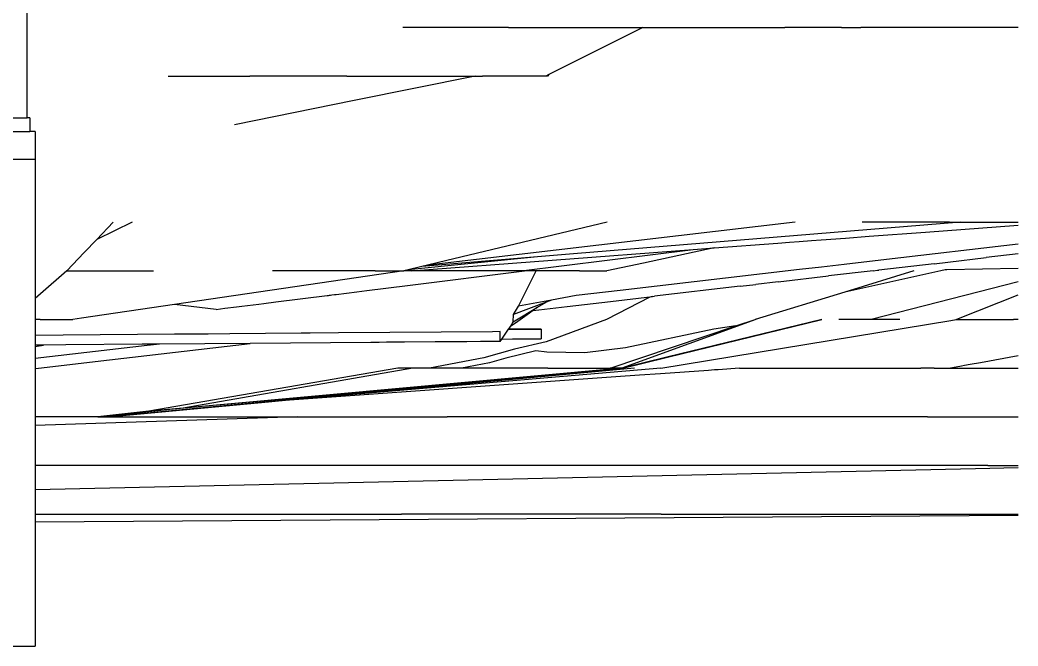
# Model space of a CAD drawing. Header units: metres. Extents: x -59 to 59, y -13 to 12.
# Drawn here: x 38.47 to 58.98, y -12.72 to 0.14 of the extents above; entities that cross this region are included whole.
import ezdxf

# ---------------------------------------------------------------- set-up
doc = ezdxf.new("R2010")
doc.units = ezdxf.units.M

msp = doc.modelspace()

# ---------------------------------------------------------------- linework, layer by layer
for p, q in [((38.619, -0.498), (38.619, 0.291)), ((48.505, -0.014), (46.335, -0.014)), ((48.505, -0.014), (50.875, -0.014)), ((50.952, -0.172), (49.332, -0.985)), ((50.875, -0.014), (51.265, -0.014)), ((51.265, -0.014), (50.952, -0.172)), ((51.265, -0.014), (53.405, -0.014)), ((53.405, -0.014), (54.185, -0.014)), ((55.305, -0.014), (54.185, -0.014)), ((55.345, -0.014), (55.305, -0.014)), ((55.345, -0.014), (55.745, -0.014)), ((57.895, -0.014), (55.745, -0.014)), ((58.976, -0.014), (57.895, -0.014)), ((38.619, -1.014), (38.619, -0.498)), ((38.619, -1.863), (38.619, -1.014)), ((41.515, -1.014), (43.195, -1.014)), ((45.185, -1.014), (43.195, -1.014)), ((45.185, -1.014), (47.825, -1.014)), ((47.825, -1.014), (45.333, -1.518)), ((47.825, -1.014), (47.975, -1.014)), ((48.225, -1.014), (47.975, -1.014)), ((49.275, -1.014), (48.225, -1.014)), ((49.332, -0.985), (49.275, -1.014)), ((49.305, -1.014), (49.275, -1.014)), ((49.332, -0.985), (49.305, -1.014)), ((45.333, -1.518), (42.875, -2.014)), ((38.319, -1.871), (38.619, -1.871)), ((38.619, -1.871), (38.619, -1.863)), ((38.669, -1.871), (38.619, -1.871)), ((38.669, -1.871), (38.669, -1.889)), ((38.669, -1.889), (38.669, -1.932)), ((38.669, -1.932), (38.669, -2.014)), ((38.669, -2.014), (38.669, -2.152)), ((38.269, -2.152), (38.669, -2.152)), ((38.779, -2.152), (38.669, -2.152)), ((38.779, -2.152), (38.779, -2.722)), ((38.159, -2.722), (38.779, -2.722)), ((38.779, -2.722), (38.779, -2.756)), ((38.779, -2.756), (38.779, -3.014)), ((38.779, -3.014), (38.779, -3.059)), ((38.779, -3.059), (38.779, -3.252)), ((38.779, -3.252), (38.779, -3.488)), ((38.779, -3.488), (38.779, -3.641)), ((38.779, -3.641), (38.779, -3.762)), ((38.779, -3.762), (38.779, -4.342)), ((40.775, -4.014), (40.045, -4.372)), ((40.385, -4.014), (40.045, -4.372)), ((50.535, -4.014), (47.069, -4.843)), ((54.395, -4.014), (47.092, -4.871)), ((57.795, -4.014), (49.841, -4.669)), ((57.565, -4.014), (55.775, -4.014)), ((57.076, -4.218), (58.976, -4.075)), ((57.565, -4.014), (57.795, -4.014)), ((57.795, -4.014), (58.976, -4.014)), ((55.43, -4.342), (55.914, -4.306)), ((55.914, -4.306), (57.076, -4.218)), ((38.779, -4.342), (38.779, -4.695)), ((40.045, -4.372), (39.79, -4.64)), ((52.734, -4.545), (54.039, -4.447)), ((54.039, -4.447), (54.282, -4.429)), ((54.282, -4.429), (54.478, -4.414)), ((54.478, -4.414), (54.735, -4.395)), ((54.735, -4.395), (54.933, -4.38)), ((54.933, -4.38), (55.43, -4.342)), ((58.976, -4.466), (56.271, -4.781)), ((38.779, -4.695), (38.779, -5.014)), ((39.79, -4.64), (39.435, -5.014)), ((46.505, -5.014), (52.299, -4.578)), ((48.765, -5.014), (52.299, -4.578)), ((49.841, -4.669), (49.099, -4.73)), ((52.734, -4.545), (51.278, -4.854)), ((52.299, -4.578), (52.734, -4.545)), ((58.976, -4.667), (58.322, -4.743)), ((49.099, -4.73), (46.447, -4.992)), ((49.099, -4.73), (46.727, -4.925)), ((46.817, -4.904), (46.727, -4.925)), ((47.069, -4.843), (46.817, -4.904)), ((47.092, -4.871), (46.817, -4.904)), ((51.278, -4.854), (50.525, -5.014)), ((55.4, -4.882), (54.935, -4.937)), ((56.271, -4.781), (55.4, -4.882)), ((57.254, -4.868), (56.115, -5)), ((57.254, -4.868), (57.533, -4.835)), ((57.533, -4.835), (58.322, -4.743)), ((38.779, -5.014), (38.779, -5.398)), ((39.435, -5.014), (38.89, -5.484)), ((39.435, -5.014), (41.215, -5.014)), ((46.355, -5.014), (41.646, -5.707)), ((45.765, -5.014), (43.655, -5.014)), ((45.765, -5.014), (46.355, -5.014)), ((46.447, -4.992), (46.355, -5.014)), ((46.505, -5.014), (46.355, -5.014)), ((46.429, -5.316), (48.835, -5.014)), ((46.727, -4.925), (46.447, -4.992)), ((48.765, -5.014), (46.505, -5.014)), ((48.711, -5.739), (49.072, -5.014)), ((48.835, -5.014), (48.765, -5.014)), ((49.011, -5.014), (48.835, -5.014)), ((49.016, -5.014), (49.011, -5.014)), ((49.072, -5.014), (49.016, -5.014)), ((49.154, -5.014), (49.072, -5.014)), ((49.968, -5.014), (49.154, -5.014)), ((49.968, -5.014), (50.276, -5.014)), ((50.276, -5.014), (50.525, -5.014)), ((54.487, -4.989), (50.803, -5.418)), ((54.05, -5.241), (55.084, -5.12)), ((54.935, -4.937), (54.487, -4.989)), ((55.996, -5.014), (55.084, -5.12)), ((57.392, -5.014), (55.414, -5.45)), ((56.835, -5.014), (55.414, -5.45)), ((55.996, -5.014), (56.09, -5.003)), ((56.09, -5.003), (56.115, -5)), ((57.48, -4.997), (57.392, -5.014)), ((57.511, -4.996), (57.48, -4.997)), ((58.976, -4.969), (57.511, -4.996)), ((45.599, -5.42), (46.429, -5.316)), ((53.266, -5.332), (53.588, -5.295)), ((54.05, -5.241), (53.588, -5.295)), ((58.976, -5.238), (55.955, -6.014)), ((38.779, -5.398), (38.779, -5.523)), ((38.89, -5.484), (38.779, -5.58)), ((38.779, -5.523), (38.779, -5.535)), ((38.779, -5.535), (38.779, -5.58)), ((43.724, -5.655), (44.778, -5.523)), ((44.778, -5.523), (44.806, -5.519)), ((44.806, -5.519), (44.827, -5.516)), ((44.827, -5.516), (44.85, -5.514)), ((44.85, -5.514), (44.88, -5.51)), ((44.88, -5.51), (44.934, -5.503)), ((44.934, -5.503), (44.967, -5.499)), ((44.967, -5.499), (45.387, -5.446)), ((45.387, -5.446), (45.599, -5.42)), ((49.898, -5.523), (49.392, -5.615)), ((50.803, -5.418), (49.898, -5.523)), ((53.266, -5.332), (51.504, -5.538)), ((55.414, -5.45), (53.575, -6.014)), ((57.75, -5.996), (58.976, -5.506)), ((38.779, -5.58), (38.779, -5.969)), ((41.646, -5.707), (39.734, -5.988)), ((42.503, -5.808), (41.646, -5.707)), ((42.919, -5.756), (43.028, -5.742)), ((43.028, -5.742), (43.377, -5.698)), ((43.377, -5.698), (43.479, -5.685)), ((43.479, -5.685), (43.724, -5.655)), ((49.283, -5.657), (48.606, -5.913)), ((48.606, -5.913), (48.711, -5.739)), ((49.392, -5.615), (48.711, -5.739)), ((49.104, -5.763), (49.283, -5.657)), ((49.392, -5.615), (49.283, -5.657)), ((49.713, -5.746), (50.602, -5.643)), ((51.408, -5.558), (50.519, -6.014)), ((50.602, -5.643), (51.466, -5.542)), ((51.466, -5.542), (51.408, -5.558)), ((51.466, -5.542), (51.504, -5.538)), ((42.503, -5.808), (42.68, -5.785)), ((42.68, -5.785), (42.919, -5.756)), ((48.605, -6.06), (49.104, -5.763)), ((48.605, -6.06), (48.606, -5.913)), ((48.889, -5.916), (48.697, -6.053)), ((49.013, -5.828), (48.889, -5.916)), ((49.013, -5.828), (49.713, -5.746)), ((49.104, -5.763), (49.013, -5.828)), ((38.779, -5.969), (38.779, -6.014)), ((38.885, -6.014), (38.779, -6.014)), ((38.779, -6.014), (38.779, -6.342)), ((38.885, -6.014), (39.142, -6.014)), ((39.142, -6.014), (39.555, -6.014)), ((39.734, -5.988), (39.555, -6.014)), ((48.697, -6.053), (48.545, -6.161)), ((48.545, -6.161), (48.605, -6.06)), ((50.519, -6.014), (49.277, -6.471)), ((50.595, -7.014), (53.178, -6.147)), ((53.585, -6.014), (50.835, -7.014)), ((51.635, -7.014), (57.595, -6.032)), ((54.945, -6.014), (51.76, -6.791)), ((51.77, -6.79), (54.945, -6.014)), ((53.178, -6.147), (52.722, -6.214)), ((53.178, -6.147), (53.575, -6.014)), ((55.955, -6.014), (55.295, -6.014)), ((56.335, -6.014), (55.955, -6.014)), ((56.545, -6.014), (56.335, -6.014)), ((57.595, -6.032), (57.705, -6.014)), ((57.705, -6.014), (57.75, -5.996)), ((57.705, -6.014), (58.275, -6.014)), ((58.275, -6.014), (58.465, -6.014)), ((58.465, -6.014), (58.885, -6.014)), ((58.976, -6.014), (58.885, -6.014)), ((39.359, -6.337), (38.779, -6.342)), ((38.779, -6.342), (38.779, -6.542)), ((41.646, -6.318), (39.359, -6.337)), ((41.883, -6.316), (41.646, -6.318)), ((42.333, -6.313), (41.883, -6.316)), ((42.778, -6.309), (42.333, -6.313)), ((44.248, -6.297), (42.778, -6.309)), ((44.299, -6.297), (44.248, -6.297)), ((44.354, -6.296), (44.299, -6.297)), ((44.434, -6.296), (44.354, -6.296)), ((45.014, -6.291), (44.434, -6.296)), ((48.181, -6.265), (45.014, -6.291)), ((48.336, -6.264), (48.181, -6.265)), ((48.336, -6.464), (48.336, -6.264)), ((48.37, -6.416), (48.508, -6.215)), ((48.508, -6.215), (48.513, -6.209)), ((48.508, -6.215), (49.177, -6.213)), ((48.513, -6.209), (48.534, -6.178)), ((48.54, -6.209), (48.513, -6.209)), ((48.534, -6.178), (48.545, -6.161)), ((48.916, -6.211), (48.54, -6.209)), ((49.177, -6.213), (48.916, -6.211)), ((49.177, -6.213), (49.177, -6.399)), ((52.722, -6.214), (50.908, -6.598)), ((38.779, -6.566), (38.95, -6.54)), ((38.95, -6.54), (38.779, -6.542)), ((38.779, -6.542), (38.779, -6.566)), ((41.083, -6.551), (38.779, -6.819)), ((39.409, -6.536), (38.95, -6.54)), ((40.979, -6.524), (39.409, -6.536)), ((40.31, -6.842), (43.196, -6.506)), ((40.984, -6.524), (40.979, -6.524)), ((41.07, -6.523), (40.984, -6.524)), ((41.154, -6.522), (41.07, -6.523)), ((41.151, -6.543), (41.083, -6.551)), ((41.339, -6.521), (41.151, -6.543)), ((41.339, -6.521), (41.154, -6.522)), ((43.196, -6.506), (41.339, -6.521)), ((45.679, -6.486), (43.196, -6.506)), ((45.71, -6.485), (45.679, -6.486)), ((45.786, -6.485), (45.71, -6.485)), ((45.849, -6.484), (45.786, -6.485)), ((45.998, -6.483), (45.849, -6.484)), ((46.244, -6.481), (45.998, -6.483)), ((46.372, -6.48), (46.244, -6.481)), ((47, -6.475), (46.372, -6.48)), ((47.647, -6.47), (47, -6.475)), ((47.93, -6.467), (47.647, -6.47)), ((48.336, -6.464), (47.93, -6.467)), ((48.336, -6.464), (48.37, -6.416)), ((48.37, -6.416), (48.374, -6.416)), ((48.374, -6.416), (48.586, -6.415)), ((48.586, -6.415), (49.177, -6.413)), ((49.277, -6.471), (48.632, -6.627)), ((49.177, -6.399), (49.177, -6.413)), ((38.779, -6.566), (38.779, -6.678)), ((38.779, -6.678), (38.779, -6.819)), ((48.632, -6.627), (48, -6.805)), ((49.065, -6.659), (48.449, -6.81)), ((49.292, -6.689), (49.065, -6.659)), ((50.076, -6.698), (49.292, -6.689)), ((50.908, -6.598), (50.076, -6.698)), ((58.207, -6.896), (58.976, -6.756)), ((38.779, -6.819), (38.779, -7.02)), ((38.797, -7.018), (40.13, -6.863)), ((40.13, -6.863), (40.31, -6.842)), ((48, -6.805), (46.882, -7.014)), ((48.116, -6.904), (47.538, -7.014)), ((48.449, -6.81), (48.116, -6.904)), ((51.76, -6.791), (50.845, -7.014)), ((50.855, -7.014), (51.77, -6.79)), ((51.77, -6.79), (51.76, -6.791)), ((57.555, -7.014), (57.813, -6.967)), ((57.813, -6.967), (57.878, -6.956)), ((57.878, -6.956), (57.99, -6.935)), ((57.99, -6.935), (58.207, -6.896)), ((38.779, -7.02), (38.797, -7.018)), ((38.779, -7.02), (38.779, -7.068)), ((38.779, -7.068), (38.779, -8.014)), ((46.233, -7.014), (41.116, -7.901)), ((46.539, -7.014), (41.825, -7.836)), ((51.635, -7.014), (44.75, -7.601)), ((51.095, -7.014), (44.75, -7.601)), ((46.333, -7.014), (46.233, -7.014)), ((46.531, -7.014), (46.333, -7.014)), ((46.539, -7.014), (46.531, -7.014)), ((46.882, -7.014), (46.539, -7.014)), ((46.654, -7.411), (49.182, -7.172)), ((49.212, -7.17), (46.763, -7.401)), ((47.538, -7.014), (46.882, -7.014)), ((48.245, -7.014), (47.538, -7.014)), ((49.315, -7.014), (48.245, -7.014)), ((50.835, -7.014), (48.886, -7.192)), ((50.845, -7.014), (48.92, -7.19)), ((49.182, -7.172), (50.845, -7.014)), ((50.855, -7.014), (49.212, -7.17)), ((49.315, -7.014), (50.595, -7.014)), ((50.835, -7.014), (50.595, -7.014)), ((51.197, -7.161), (50.709, -7.195)), ((50.845, -7.014), (50.835, -7.014)), ((50.845, -7.014), (50.855, -7.014)), ((51.627, -7.13), (51.197, -7.161)), ((52.618, -7.06), (51.627, -7.13)), ((52.738, -7.051), (52.618, -7.06)), ((52.811, -7.046), (52.738, -7.051)), ((53.255, -7.014), (52.811, -7.046)), ((53.255, -7.014), (54.835, -7.014)), ((54.835, -7.014), (55.925, -7.014)), ((55.925, -7.014), (56.975, -7.014)), ((57.255, -7.014), (56.975, -7.014)), ((57.255, -7.014), (57.555, -7.014)), ((57.555, -7.014), (58.976, -7.014)), ((50.709, -7.195), (43.91, -7.679)), ((48.886, -7.192), (44.911, -7.555)), ((48.92, -7.19), (44.949, -7.552)), ((44.911, -7.555), (42.279, -7.795)), ((44.949, -7.552), (42.289, -7.794)), ((43.715, -7.689), (46.654, -7.411)), ((46.763, -7.401), (43.747, -7.687)), ((44.949, -7.552), (44.911, -7.555)), ((46.654, -7.411), (46.763, -7.401)), ((43.91, -7.679), (40.285, -8.014)), ((43.586, -7.702), (40.285, -8.014)), ((40.285, -8.014), (43.574, -7.703)), ((43.574, -7.703), (43.715, -7.689)), ((43.586, -7.702), (43.574, -7.703)), ((43.747, -7.687), (43.586, -7.702)), ((43.747, -7.687), (43.715, -7.689)), ((44.75, -7.601), (43.91, -7.679)), ((40.935, -7.918), (40.066, -8.014)), ((41.545, -7.862), (40.252, -8.006)), ((41.545, -7.862), (40.935, -7.918)), ((41.116, -7.901), (40.935, -7.918)), ((41.825, -7.836), (41.116, -7.901)), ((42.289, -7.794), (41.545, -7.862)), ((41.825, -7.836), (41.545, -7.862)), ((42.279, -7.795), (41.825, -7.836)), ((42.289, -7.794), (42.279, -7.795)), ((44.175, -8.014), (38.779, -8.191)), ((44.175, -8.014), (38.779, -8.191)), ((38.779, -8.014), (38.779, -8.055)), ((39.313, -8.014), (38.779, -8.014)), ((38.779, -8.055), (38.779, -8.056)), ((38.779, -8.056), (38.779, -8.119)), ((38.779, -8.119), (38.779, -8.191)), ((38.779, -8.191), (38.779, -8.191)), ((38.779, -8.191), (38.779, -8.257)), ((39.809, -8.014), (39.313, -8.014)), ((39.885, -8.014), (39.809, -8.014)), ((40.066, -8.014), (39.885, -8.014)), ((40.066, -8.014), (40.153, -8.014)), ((40.252, -8.006), (40.153, -8.014)), ((40.153, -8.014), (40.285, -8.014)), ((40.285, -8.014), (41.715, -8.014)), ((41.715, -8.014), (44.175, -8.014)), ((44.175, -8.014), (47.245, -8.014)), ((49.735, -8.014), (47.245, -8.014)), ((50.965, -8.014), (49.735, -8.014)), ((52.305, -8.014), (50.965, -8.014)), ((53.815, -8.014), (52.305, -8.014)), ((54.525, -8.014), (53.815, -8.014)), ((56.225, -8.014), (54.525, -8.014)), ((57.115, -8.014), (56.225, -8.014)), ((57.115, -8.014), (58.905, -8.014)), ((58.905, -8.014), (58.976, -8.014)), ((38.779, -8.257), (38.779, -8.277)), ((38.779, -8.277), (38.779, -8.461)), ((38.779, -8.461), (38.779, -8.513)), ((38.779, -8.513), (38.779, -9.014)), ((58.355, -9.014), (38.779, -9.014)), ((38.779, -9.014), (38.779, -9.354)), ((58.355, -9.014), (58.976, -9.014)), ((38.779, -9.505), (58.102, -9.074)), ((58.102, -9.074), (58.976, -9.055)), ((38.779, -9.354), (38.779, -9.505)), ((38.779, -9.505), (38.779, -9.531)), ((38.779, -9.531), (38.779, -9.563)), ((38.779, -9.563), (38.779, -9.572)), ((38.779, -9.572), (38.779, -10.014)), ((38.779, -10.014), (39.345, -10.014)), ((38.779, -10.014), (38.779, -10.181)), ((58.976, -10.038), (38.779, -10.181)), ((39.345, -10.014), (41.935, -10.014)), ((41.935, -10.014), (44.275, -10.014)), ((44.275, -10.014), (46.305, -10.014)), ((48.635, -10.014), (46.305, -10.014)), ((51.645, -10.014), (48.635, -10.014)), ((51.645, -10.014), (58.795, -10.014)), ((58.795, -10.014), (58.976, -10.014)), ((38.779, -10.181), (38.779, -12.722)), ((38.159, -12.722), (38.779, -12.722))]:
    msp.add_line(p, q)

doc.saveas('drawing.dxf')
